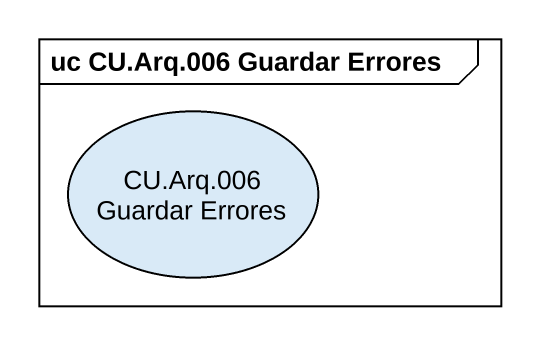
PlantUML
@startuml
mainframe uc CU.Arq.006 Guardar Errores
usecase "CU.Arq.006 Guardar Errores" as CU_Arq_006_Guardar_Errores
@enduml
